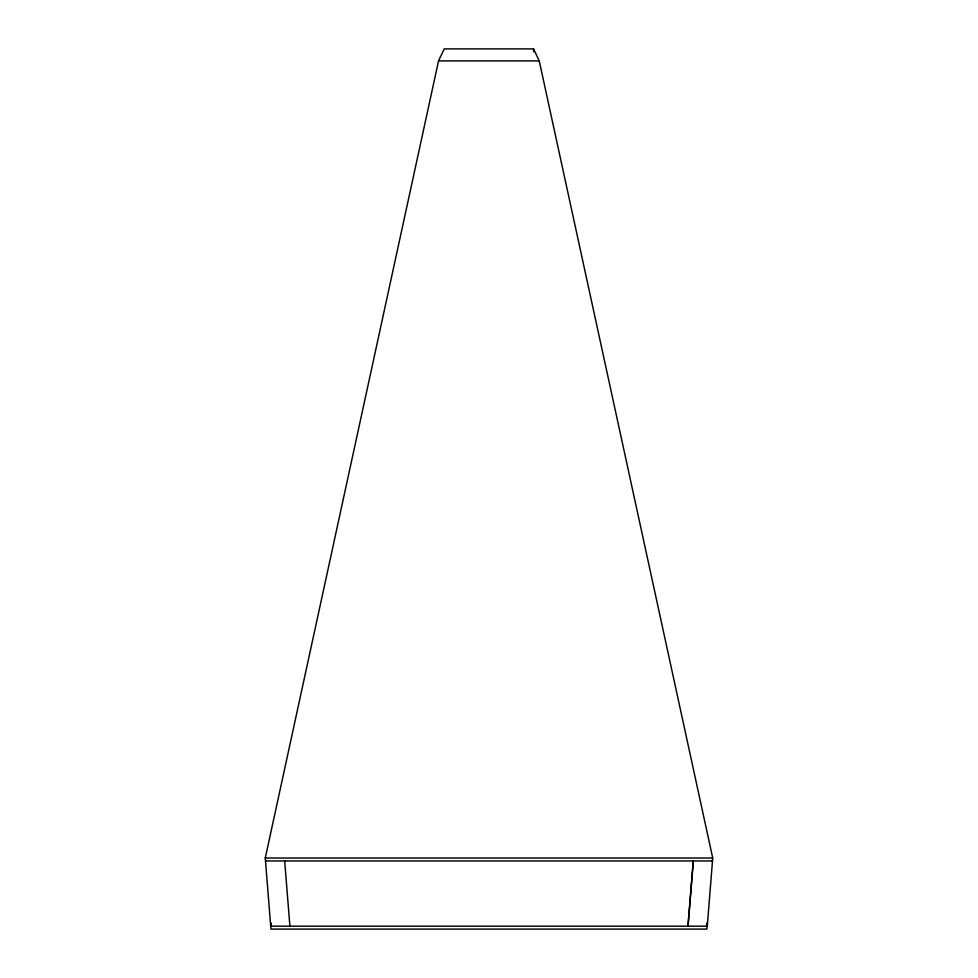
<?xml version="1.0" encoding="UTF-8"?>
<svg xmlns="http://www.w3.org/2000/svg" width="978" height="978" viewBox="0 0 978 978"><rect width="100%" height="100%" fill="white"/><g stroke="black" fill="none" stroke-linecap="round" stroke-linejoin="round"><path stroke-width="1.47" d="M688.096 926.166L693.304 860.958L687.901 926.166M271.358 923.183L270.71 926.166L707.277 926.166L712.73 858.024L539.245 60.917L533.585 48.9L444.195 48.9L438.535 60.917L265.27 858.024L270.943 929.1L706.837 929.1L707.082 926.166M438.535 60.917L539.245 60.917M265.27 858.024L712.73 858.024M265.503 860.958L712.485 860.958M706.629 923.183L707.277 926.166M284.684 860.958L289.891 926.166M533.585 48.9L533.585 51.92"/></g></svg>
